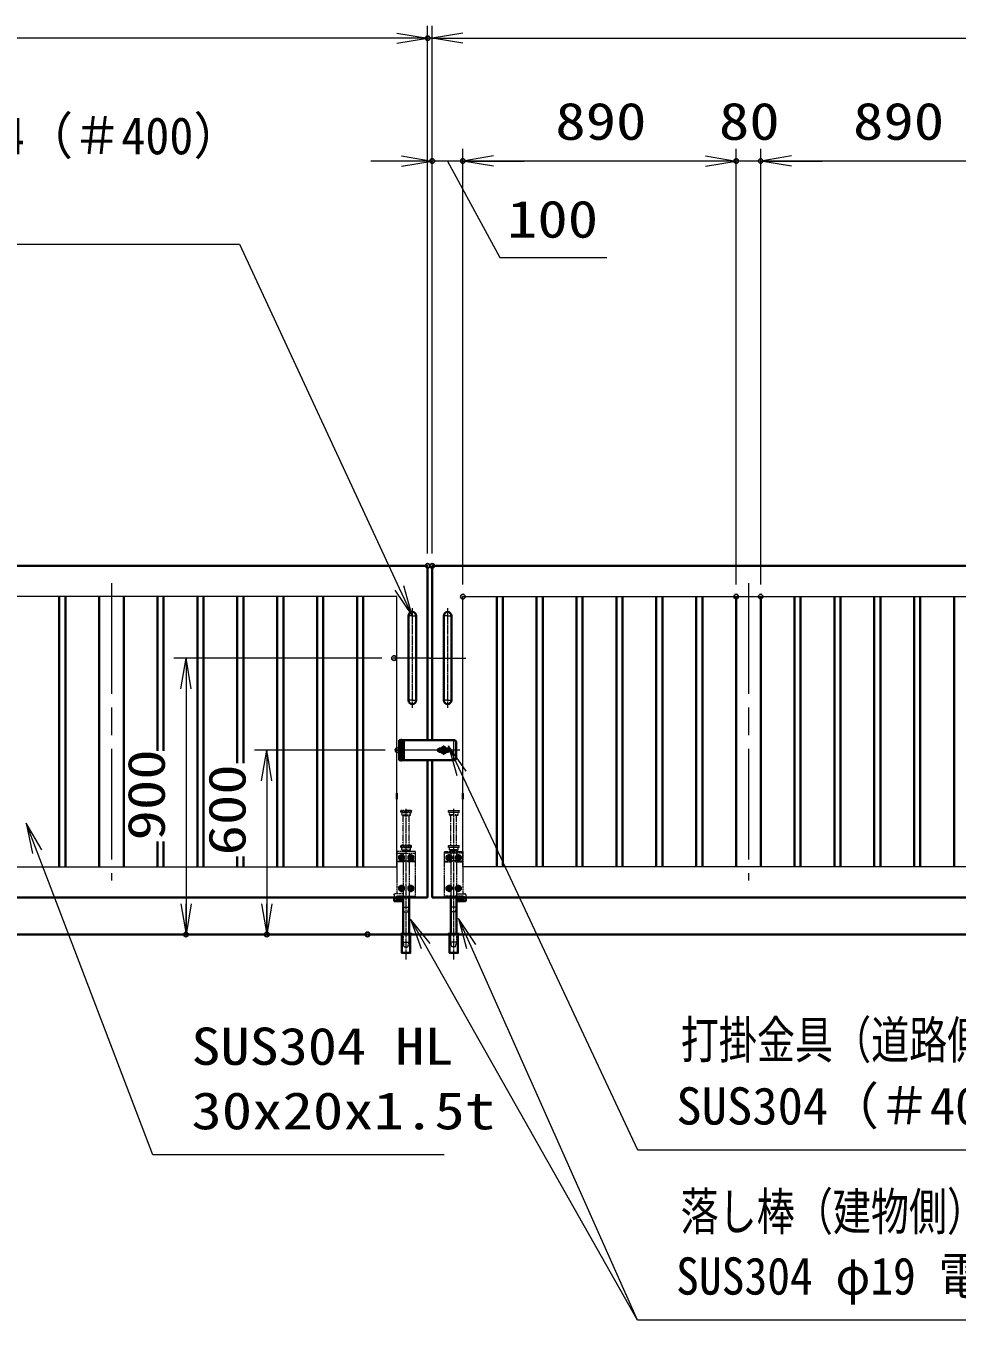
# Model space of a CAD drawing. Units: millimetres at full size. Extents: x -11880 to 11880, y -8400 to 8400.
# Drawn here: x -1586 to 1448, y -1822 to 2392 of the extents above; entities that cross this region are included whole.
import ezdxf
from ezdxf.enums import TextEntityAlignment as Align

# ---------------------------------------------------------------- set-up
doc = ezdxf.new("R2010")
doc.units = ezdxf.units.MM
doc.header["$LTSCALE"] = 30
doc.header["$PDMODE"] = 32
doc.header["$PDSIZE"] = 15
for name, pattern in [('DASHED', [7.5, 6, -1.5]), ('USER1', [18, 12, -1.5, 3, -1.5]), ('USER2', [9, 6, -0.75, 1.5, -0.75]), ('USER3', [1.125, 0.75, -0.125, 0.125, -0.125])]:
    doc.linetypes.add(name, pattern=pattern)
for name, color, linetype, lineweight in [('0-1_外形線', 7, 'Continuous', 35), ('0-2_軸線', 200, 'USER1', 15), ('0-3_細線', 2, 'Continuous', 35), ('0-4_寸法線', 4, 'Continuous', 18), ('0-5_0', 7, 'Continuous', 18), ('0-7_隠れ線', 140, 'DASHED', 18), ('0-9_01', 7, 'Continuous', 18), ('0-A_AM_0N', 7, 'Continuous', 50), ('0-B_AM_7N', 6, 'USER2', 18), ('0-C_想像線', 112, 'USER3', 15)]:
    doc.layers.add(name, color=color, linetype=linetype, lineweight=lineweight)
doc.layers.add('0-6_Defpoints', color=7, linetype='Continuous')
doc.styles.add('ＭＳ ゴシック', font='')
doc.styles.get('ＭＳ ゴシック').set_extended_font_data('MS Gothic')

# ---------------------------------------------------------------- blocks, each defined once
blk = doc.blocks.new('S30')
at = {"layer": '0-4_寸法線'}
for points in [[(22657201.4, 87778170.2), (22628723, 87778170.2), (22617418.5, 87807773.5), (22616348.3, 87810576.1)], [(22617885.6, 87807951.9), (22616348.3, 87810576.1), (22616951.4, 87807595.1)]]:
    blk.add_lwpolyline(points, dxfattribs=at)
at = {"layer": '0-4_寸法線', "color": 254, "style": 'ＭＳ ゴシック'}
for s, width, p in [('SUS304 HL', 1.15, (22632491, 87785870.8)), ('30x20x1.5t', 1.2, (22632491, 87779570.8))]:
    blk.add_text(s, height=3637, dxfattribs=dict(at, width=width)).set_placement(p, align=Align.BOTTOM_LEFT)
blk = doc.blocks.new('_Open')
at = {"layer": '0-5_0', "color": 4}
blk.add_line((-30, 5), (0, 0), dxfattribs=at)
blk.add_lwpolyline([(-30, -5), (0, 0), (-30, 0)], dxfattribs=at)
blk = doc.blocks.new('A$C130E4F3B')
at = {"layer": '0-1_外形線'}
for p, q in [((-375, -4125), (-375, 4125)), ((375, 4125), (375, -4125))]:
    blk.add_line(p, q, dxfattribs=at)
for centre, start, end in [((0, 4125), 0, 180), ((0, -4125), 180, 0)]:
    blk.add_arc(centre, 375, start, end, dxfattribs=at)
at = {"layer": '0-2_軸線'}
for p, q in [((0, 4125), (-412.5, 4125)), ((0, 4877.9), (0, -4877.9)), ((0, 4125), (412.5, 4125)), ((0, -4125), (-412.5, -4125)), ((0, -4125), (412.5, -4125))]:
    blk.add_line(p, q, dxfattribs=at)
at = {"layer": '0-2_軸線', "linetype": 'USER2'}
blk.add_line((-1779.7, 0), (1779.7, 0), dxfattribs=at)
blk = doc.blocks.new('U15')
at = {"layer": '0-A_AM_0N'}
blk.add_lwpolyline([(645, 3787.4), (450, 3674.8), (255, 3787.4), (255, 4012.6), (450, 4125.2), (645, 4012.6)], close=True, dxfattribs=at)
blk.add_circle((450, 3900), 195, dxfattribs=at)
blk.add_circle((450, 3900), 195, dxfattribs=at)
at = {"layer": '0-B_AM_7N'}
for p, q in [((697.7, 3900), (202.3, 3900)), ((450, 4147.7), (450, 3652.3))]:
    blk.add_line(p, q, dxfattribs=at)
blk = doc.blocks.new('U16')
at = {"layer": '0-A_AM_0N'}
blk.add_lwpolyline([(-255, 3787.4), (-450, 3674.8), (-645, 3787.4), (-645, 4012.6), (-450, 4125.2), (-255, 4012.6)], close=True, dxfattribs=at)
blk.add_circle((-450, 3900), 195, dxfattribs=at)
blk.add_circle((-450, 3900), 195, dxfattribs=at)
at = {"layer": '0-B_AM_7N'}
for p, q in [((-202.3, 3900), (-697.7, 3900)), ((-450, 4147.7), (-450, 3652.3))]:
    blk.add_line(p, q, dxfattribs=at)
blk = doc.blocks.new('U17')
at = {"layer": '0-A_AM_0N'}
blk.add_lwpolyline([(645, 787.4), (450, 674.8), (255, 787.4), (255, 1012.6), (450, 1125.2), (645, 1012.6)], close=True, dxfattribs=at)
blk.add_circle((450, 900), 195, dxfattribs=at)
blk.add_circle((450, 900), 195, dxfattribs=at)
at = {"layer": '0-B_AM_7N'}
for p, q in [((697.7, 900), (202.3, 900)), ((450, 1147.7), (450, 652.3))]:
    blk.add_line(p, q, dxfattribs=at)
blk = doc.blocks.new('U18')
at = {"layer": '0-A_AM_0N'}
blk.add_lwpolyline([(-255, 787.4), (-450, 674.8), (-645, 787.4), (-645, 1012.6), (-450, 1125.2), (-255, 1012.6)], close=True, dxfattribs=at)
blk.add_circle((-450, 900), 195, dxfattribs=at)
blk.add_circle((-450, 900), 195, dxfattribs=at)
at = {"layer": '0-B_AM_7N'}
for p, q in [((-202.3, 900), (-697.7, 900)), ((-450, 1147.7), (-450, 652.3))]:
    blk.add_line(p, q, dxfattribs=at)
blk = doc.blocks.new('A$C7BA44824')
at = {"layer": '0-1_外形線'}
for p, q in [((-285, 0), (-285, -3540)), ((285, 0), (285, -3540)), ((1185, 0), (1185, -270)), ((1095, -360), (285, -360))]:
    blk.add_line(p, q, dxfattribs=at)
for points in [[(975, 0), (975, -150), (285, -150)], [(408, -3600), (408, -5400), (-408, -5400), (-408, -3600)]]:
    blk.add_lwpolyline(points, dxfattribs=at)
blk.add_lwpolyline([(525, -3540), (-525, -3540), (-525, -3600), (525, -3600)], close=True, dxfattribs=at)
blk.add_arc((1095, -270), 90, 270, 0, dxfattribs=at)
at = {"layer": '0-2_軸線'}
blk.add_line((0, -6032.5), (0, 8659.7), dxfattribs=at)
at = {"layer": '0-7_隠れ線'}
for p, q in [((-495, 5100), (-525, 5070)), ((-525, 4920), (-525, 5070)), ((525, 5070), (-525, 5070)), ((-495, 5100), (495, 5100)), ((495, 5100), (525, 5070)), ((525, 4920), (525, 5070)), ((-900, 4500), (900, 4500)), ((-900, 0), (-900, 4500)), ((900, 4350), (-900, 4350)), ((-495, 4890), (-525, 4920)), ((-525, 4920), (525, 4920)), ((495, 4890), (-495, 4890)), ((-420, 4650), (-420, 4890)), ((-420, 4650), (-360, 4590)), ((420, 4650), (-420, 4650)), ((360, 4590), (-360, 4590)), ((-285, 4500), (-285, 4590)), ((-285, 4350), (-285, 3570)), ((285, 4590), (285, 4500)), ((285, 4350), (285, 4029.9)), ((420, 4650), (360, 4590)), ((420, 4650), (420, 4890)), ((525, 4920), (495, 4890)), ((900, 4500), (900, 360)), ((-900, 3570), (-232.9, 3570)), ((-900, 3480), (-211.7, 3480)), ((-285, 3480), (-285, 150)), ((-119.3, 3626.8), (-232.9, 3570)), ((-79, 3546.3), (-211.7, 3480)), ((-119.3, 3626.8), (-79, 3546.3)), ((119.3, 3626.8), (79, 3546.3)), ((79, 3546.3), (211.7, 3480)), ((232.9, 3570), (119.3, 3626.8)), ((211.7, 3480), (900, 3480)), ((900, 3570), (232.9, 3570)), ((285, 3770.1), (285, 3570)), ((285, 3480), (285, 150)), ((-120, 150), (-900, 150)), ((-120, 0), (-900, 0)), ((-120, 150), (-120, 0)), ((120, 0), (-120, 0)), ((900, 150), (120, 150)), ((120, 150), (120, 0)), ((900, 0), (120, 0)), ((285, 360), (1095, 360)), ((900, 150), (900, 0)), ((1185, 270), (1185, 0)), ((-180, -1380), (-285, -930)), ((285, -930), (-285, -930)), ((180, -1380), (285, -930)), ((180, -1380), (-180, -1380)), ((-378, -5400), (-378, -3600)), ((-375, -3600), (-375, -3540)), ((-285, -4350), (-285, -3540)), ((285, -3540), (285, -4350)), ((375, -3600), (375, -3540)), ((378, -5400), (378, -3600)), ((-180, -4800), (-285, -4350)), ((285, -4350), (-285, -4350)), ((180, -4800), (-180, -4800)), ((180, -4800), (285, -4350))]:
    blk.add_line(p, q, dxfattribs=at)
blk.add_lwpolyline([(285, 150), (975, 150), (975, 0)], dxfattribs=at)
blk.add_arc((1095, 270), 90, 0, 90, dxfattribs=at)
at = {"layer": '0-C_想像線'}
for p, q in [((-495, 8520), (-525, 8490)), ((-525, 8340), (-525, 8490)), ((525, 8490), (-525, 8490)), ((-495, 8310), (-525, 8340)), ((-525, 8340), (525, 8340)), ((-495, 8520), (495, 8520)), ((495, 8310), (-495, 8310)), ((-420, 8070), (-420, 8310)), ((-420, 8070), (-360, 8010)), ((420, 8070), (-420, 8070)), ((360, 8010), (-360, 8010)), ((-285, 5100), (-285, 8010)), ((285, 5100), (285, 8010)), ((420, 8070), (360, 8010)), ((420, 8070), (420, 8310)), ((495, 8520), (525, 8490)), ((525, 8340), (495, 8310)), ((525, 8340), (525, 8490))]:
    blk.add_line(p, q, dxfattribs=at)
at = {"layer": '0-A_AM_0N'}
for name in ['U16', 'U15', 'U18', 'U17']:
    blk.add_blockref(name, (0, 0), dxfattribs=at)
blk = doc.blocks.new('S40')
at = {"layer": '0-4_寸法線'}
for points in [[(22585619.9, 87867119.7), (22637195.9, 87867119.7), (22652814.4, 87833539.3), (22654079.5, 87830819.1)], [(22652361, 87833328.4), (22654079.5, 87830819.1), (22653267.7, 87833750.1)]]:
    blk.add_lwpolyline(points, dxfattribs=at)
at = {"layer": '0-4_寸法線', "color": 254, "style": 'ＭＳ ゴシック'}
for s, width, p in [('両取手 SUS304（＃400）', 0.95, (22585619.9, 87874820.2)), ('φ25-300L', 1.1, (22585015.1, 87868520.2))]:
    blk.add_text(s, height=3637, dxfattribs=dict(at, width=width)).set_placement(p, align=Align.BOTTOM_LEFT)
blk = doc.blocks.new('S41')
at = {"layer": '0-4_寸法線'}
for points in [[(22724018.1, 87762023), (22676099.7, 87762023), (22659826.8, 87798524.3), (22658605.2, 87801264.3)], [(22660283.5, 87798727.9), (22658605.2, 87801264.3), (22659370.1, 87798320.7)]]:
    blk.add_lwpolyline(points, dxfattribs=at)
at = {"layer": '0-4_寸法線', "color": 254, "style": 'ＭＳ ゴシック'}
for s, width, p in [('落し棒（建物側）', 0.75, (22680299.7, 87769723.5)), ('SUS304 φ19 電解研磨', 0.9, (22679867.7, 87763423.5))]:
    blk.add_text(s, height=3637, dxfattribs=dict(at, width=width)).set_placement(p, align=Align.BOTTOM_LEFT)
blk = doc.blocks.new('S42')
at = {"layer": '0-4_寸法線'}
for points in [[(22714997.4, 87778639), (22676122.2, 87778639), (22658895.3, 87815424.2), (22657623, 87818141.1)], [(22659348.1, 87815636.3), (22657623, 87818141.1), (22658442.5, 87815212.2)]]:
    blk.add_lwpolyline(points, dxfattribs=at)
at = {"layer": '0-4_寸法線', "color": 254, "style": 'ＭＳ ゴシック', "width": 0.75}
blk.add_text('打掛金具（道路側）', height=3637, dxfattribs=at).set_placement((22680322.2, 87786490.8), align=Align.BOTTOM_LEFT)
at = {"layer": '0-4_寸法線', "color": 254, "style": 'ＭＳ ゴシック'}
blk.add_text('SUS304（＃400）', height=3637, dxfattribs=at).set_placement((22679890.2, 87780039.6), align=Align.BOTTOM_LEFT)
blk = doc.blocks.new('S43')
at = {"layer": '0-4_寸法線'}
for points in [[(22679879.7, 87762023), (22676099.7, 87762023), (22655397.9, 87798579.4), (22653919.6, 87801189.9)], [(22655833, 87798825.8), (22653919.6, 87801189.9), (22654962.8, 87798333)]]:
    blk.add_lwpolyline(points, dxfattribs=at)

msp = doc.modelspace()

# ---------------------------------------------------------------- linework, layer by layer
at = {"layer": '0-1_外形線'}
for p, q in [((-1476.96, 533.51), (-1476.96, -346.49)), ((-1456.96, -346.49), (-1456.96, 533.51)), ((-1346.96, 533.51), (-1346.96, -346.49)), ((-1266.96, 533.51), (-1266.96, -346.49)), ((-1156.96, 533.51), (-1156.96, 31.78)), ((-1136.96, 31.78), (-1136.96, 533.51)), ((-1026.96, 533.51), (-1026.96, -346.49)), ((-1006.96, -346.49), (-1006.96, 533.51)), ((-896.96, 533.51), (-896.96, -8.96)), ((-876.96, -8.96), (-876.96, 533.51)), ((-766.96, 533.51), (-766.96, -346.49)), ((-746.96, -346.49), (-746.96, 533.51)), ((-636.96, 533.51), (-636.96, -346.49)), ((-616.96, -346.49), (-616.96, 533.51)), ((-506.96, 533.51), (-506.96, -346.49)), ((-486.96, -346.49), (-486.96, 533.51)), ((-51.96, -346.49), (-51.96, 533.51)), ((-31.96, 533.51), (-31.96, -346.49)), ((78.04, -346.49), (78.04, 533.51)), ((98.04, 533.51), (98.04, -346.49)), ((208.04, -346.49), (208.04, 533.51)), ((228.04, 533.51), (228.04, -346.49)), ((338.04, -346.49), (338.04, 533.51)), ((358.04, 533.51), (358.04, -346.49)), ((468.04, -346.49), (468.04, 533.51)), ((488.04, 533.51), (488.04, -346.49)), ((598.04, -346.49), (598.04, 533.51)), ((618.04, 533.51), (618.04, -346.49)), ((728.04, 533.51), (728.04, -346.49)), ((808.04, 533.51), (808.04, -346.49)), ((918.04, -346.49), (918.04, 533.51)), ((938.04, 533.51), (938.04, -346.49)), ((1048.04, -346.49), (1048.04, 533.51)), ((1068.04, 533.51), (1068.04, -346.49)), ((1178.04, -346.49), (1178.04, 533.51)), ((1198.04, 533.51), (1198.04, -346.49)), ((1308.04, -346.49), (1308.04, 533.51)), ((1328.04, 533.51), (1328.04, -346.49)), ((1438.04, -346.49), (1438.04, 533.51)), ((-274.1, 66.01), (-354.46, 66.01)), ((-274.1, 66.01), (-188.46, 66.01)), ((-273.1, 66.01), (-268.1, 66.01)), ((-184.46, 62.01), (-188.46, 66.01)), ((-184.46, 62.01), (-184.46, 5.01)), ((-357.46, 26.01), (-357.46, 20.26)), ((-188.46, 1.01), (-354.46, 1.01)), ((-276.96, -446.49), (-276.96, 1.01)), ((-261.96, -446.49), (-261.96, 1.01)), ((-233.12, 38.51), (-239.46, 38.51)), ((-239.46, 28.51), (-233.12, 28.51)), ((-238.46, 36.01), (-236.71, 36.01)), ((-238.46, 31.01), (-238.46, 36.01)), ((-238.46, 31.01), (-236.71, 31.01)), ((-236.71, 36.01), (-210.46, 36.01)), ((-210.46, 31.01), (-236.71, 31.01)), ((-209.46, 38.51), (-215.8, 38.51)), ((-215.8, 28.51), (-209.46, 28.51)), ((-210.46, 31.01), (-210.46, 36.01)), ((-188.46, 1.01), (-184.46, 5.01)), ((-376.96, -106.99), (-376.96, -125.99)), ((-161.96, -106.99), (-161.96, -125.99)), ((-1156.96, -263.97), (-1156.96, -346.49)), ((-1136.96, -346.49), (-1136.96, -263.97)), ((-896.96, -312.43), (-896.96, -346.49)), ((-876.96, -346.49), (-876.96, -312.43)), ((-276.96, -446.49), (-4276.96, -446.49)), ((-261.96, -446.49), (3738.04, -446.49)), ((-5006.96, -566.49), (4468.04, -566.49))]:
    msp.add_line(p, q, dxfattribs=at)
for points in [[(-4276.96, 633.51), (-276.96, 633.51), (-276.96, 66.01)], [(3738.04, 633.51), (-261.96, 633.51), (-261.96, 66.01)]]:
    msp.add_lwpolyline(points, dxfattribs=at)
for centre, radius, start, end in [((-224.46, 33.51), 10, 30, 150), ((-239.46, 33.51), 5, 90, 270), ((-224.46, 33.51), 10, 210, 330), ((-209.46, 33.51), 5, 270, 90)]:
    msp.add_arc(centre, radius, start, end, dxfattribs=at)
at = {"layer": '0-2_軸線'}
for p, q in [((-1306.96, 577.51), (-1306.96, -390.49)), ((768.04, 577.51), (768.04, -390.49)), ((-363.46, 70.89), (-363.46, -3.87)), ((-224.46, 18.19), (-224.46, 48.82)), ((-171.78, 33.51), (-375.28, 33.51))]:
    msp.add_line(p, q, dxfattribs=at)
at = {"layer": '0-3_細線'}
for p, q in [((-357.46, 66.01), (-369.46, 66.01)), ((-369.46, 54.51), (-354.46, 54.51)), ((-369.46, 54.51), (-369.46, 41.01)), ((-357.46, 55.01), (-357.46, 66.01)), ((-357.46, 66.01), (-354.46, 66.01)), ((-357.46, 54.51), (-357.46, 41.01)), ((-354.46, 54.51), (-354.46, 66.01)), ((-354.46, 40.51), (-354.46, 55.01)), ((-369.46, 41.01), (-354.46, 41.01)), ((-369.46, 26.51), (-369.46, 40.51)), ((-369.46, 40.51), (-354.46, 40.51)), ((-354.46, 26.51), (-369.46, 26.51)), ((-354.46, 26.01), (-369.46, 26.01)), ((-369.46, 26.01), (-369.46, 12.51)), ((-369.46, 12.51), (-354.46, 12.51)), ((-369.46, 12.01), (-354.46, 12.01)), ((-354.46, 1.01), (-363.46, 1.01)), ((-357.46, 26.51), (-357.46, 40.51)), ((-357.46, 20.26), (-357.46, 12.51)), ((-357.46, 1.01), (-357.46, 12.01)), ((-354.46, 41.01), (-354.46, 26.01)), ((-354.46, 12.01), (-354.46, 26.51)), ((-354.46, 12.51), (-354.46, 1.01)), ((-269.46, -566.49), (214.89, -566.49))]:
    msp.add_line(p, q, dxfattribs=at)
for points in [[(-354.46, 55.01), (-369.46, 55.01), (-369.46, 66.01)], [(-363.46, 1.01), (-369.46, 1.01), (-369.46, 12.01)]]:
    msp.add_lwpolyline(points, dxfattribs=at)
at = {"layer": '0-4_寸法線'}
for p, q in [((-276.96, 673.51), (-276.96, 2392.07)), ((-276.96, 673.51), (-276.96, 2392.07)), ((-261.96, 673.51), (-261.96, 2392.07)), ((-261.96, 673.51), (-261.96, 2392.07)), ((-276.96, 2352.07), (-4276.96, 2352.07)), ((-376.96, 2352.07), (-476.96, 2352.07)), ((-261.96, 2352.07), (-276.96, 2352.07)), ((-261.96, 2352.07), (3738.04, 2352.07)), ((-161.96, 2352.07), (-61.96, 2352.07)), ((-261.96, 673.51), (-261.96, 1992.07)), ((-161.96, 573.51), (-161.96, 1992.07)), ((-161.96, 573.51), (-161.96, 1992.07)), ((728.04, 573.51), (728.04, 1992.07)), ((728.04, 573.51), (728.04, 1992.07)), ((808.04, 573.51), (808.04, 1992.07)), ((808.04, 573.51), (808.04, 1992.07)), ((-361.96, 1952.07), (-461.96, 1952.07)), ((-161.96, 1952.07), (-261.96, 1952.07)), ((728.04, 1952.07), (-161.96, 1952.07)), ((-61.96, 1952.07), (38.04, 1952.07)), ((628.04, 1952.07), (528.04, 1952.07)), ((808.04, 1952.07), (728.04, 1952.07)), ((1698.04, 1952.07), (808.04, 1952.07)), ((908.04, 1952.07), (1008.04, 1952.07)), ((-426.28, 333.51), (-1104.13, 333.51)), ((-1064.13, 333.51), (-1064.13, -566.49)), ((-415.28, 33.51), (-841.1, 33.51)), ((-801.1, 33.51), (-801.1, -566.49)), ((-512.87, -566.49), (-1104.13, -566.49)), ((-512.87, -566.49), (-841.1, -566.49))]:
    msp.add_line(p, q, dxfattribs=at)
msp.add_lwpolyline([(-211.96, 1952.07), (-41.47, 1637.35), (307.33, 1637.35)], dxfattribs=at)
at = {"layer": '0-5_0'}
for p, q in [((-376.96, 533.51), (-4176.96, 533.51)), ((-376.96, -106.99), (-376.96, 533.51)), ((-161.96, -106.99), (-161.96, 533.51)), ((-161.96, 533.51), (3638.04, 533.51))]:
    msp.add_line(p, q, dxfattribs=at)
for points in [[(-4176.96, 533.51), (-4176.96, -346.49), (-376.96, -346.49), (-376.96, -125.99)], [(3638.04, 533.51), (3638.04, -346.49), (-161.96, -346.49), (-161.96, -125.99)]]:
    msp.add_lwpolyline(points, dxfattribs=at)
at = {"layer": '0-6_Defpoints'}
for p in [(-276.96, 2352.07), (-261.96, 1952.07), (-161.96, 1952.07), (728.04, 1952.07), (808.04, 1952.07), (-276.96, 633.51), (-261.96, 633.51), (-161.96, 533.51), (728.04, 533.51), (808.04, 533.51), (-386.28, 333.51), (-375.28, 33.51), (-1064.13, -566.49), (-801.1, -566.49), (-472.87, -566.49)]:
    msp.add_point(p, dxfattribs=at)
at = {"layer": '0-7_隠れ線'}
for p, q in [((-366.46, 55.01), (-366.46, 66.01)), ((-366.46, 41.01), (-366.46, 54.51)), ((-360.46, 66.01), (-360.46, 55.01)), ((-360.46, 41.01), (-360.46, 54.51)), ((-366.46, 26.51), (-366.46, 40.51)), ((-366.46, 12.51), (-366.46, 26.01)), ((-366.46, 1.01), (-366.46, 12.01)), ((-360.46, 40.51), (-360.46, 26.51)), ((-360.46, 12.51), (-360.46, 26.01)), ((-360.46, 12.01), (-360.46, 1.01))]:
    msp.add_line(p, q, dxfattribs=at)
at = {"layer": '0-7_隠れ線', "linetype": 'Continuous'}
for start, end in [(24.62432, 155.37568), (204.62432, 335.37568)]:
    msp.add_arc((-224.46, 33.51), 6, start, end, dxfattribs=at)
at = {"layer": '0-9_01', "color": 4}
msp.add_line((-192.96, 64.32), (-192.96, 3.15), dxfattribs=at)

# ---------------------------------------------------------------- block references
at = {"layer": '0-1_外形線', "yscale": 0.03333333}
for name, p, xscale in [('A$C130E4F3B', (-326.96, 333.51), -0.03333333), ('A$C130E4F3B', (-211.96, 333.51), 0.03333333), ('A$C7BA44824', (-346.96, -446.49), -0.03333333), ('A$C7BA44824', (-191.96, -446.49), 0.03333333)]:
    msp.add_blockref(name, p, dxfattribs=dict(at, xscale=xscale))
at = {"layer": '0-4_寸法線'}
for name, p, xscale, yscale in [('_Open', (-276.96, 2352.07), 3.333333, 3.333333), ('_Open', (-276.96, 2352.07), 3.333333, 3.333333), ('S40', (-755462.94, -2927222.87), 0.03333333, 0.03333333), ('_Open', (-261.96, 1952.07), 3.333333, 3.333333), ('_Open', (728.04, 1952.07), 3.333333, 3.333333), ('_Open', (728.04, 1952.07), 3.333333, 3.333333), ('S42', (-755462.94, -2927222.87), 0.03333333, 0.03333333), ('S30', (-755462.94, -2927222.87), 0.03333333, 0.03333333), ('S43', (-755462.94, -2927222.87), 0.03333333, 0.03333333), ('S41', (-755462.94, -2927222.87), 0.03333333, 0.03333333)]:
    msp.add_blockref(name, p, dxfattribs=dict(at, xscale=xscale, yscale=yscale))
at = {"layer": '0-4_寸法線', "xscale": 3.333333, "yscale": 3.333333}
for p, rotation in [((-261.96, 2352.07), 180), ((-261.96, 2352.07), 180), ((-161.96, 1952.07), 180), ((-161.96, 1952.07), 180), ((808.04, 1952.07), 180), ((808.04, 1952.07), 180), ((-1064.13, 333.51), 90), ((-801.1, 33.51), 90), ((-1064.13, -566.49), 270), ((-801.1, -566.49), 270)]:
    msp.add_blockref('_Open', p, dxfattribs=dict(at, rotation=rotation))

# ---------------------------------------------------------------- texts
at = {"layer": '0-4_寸法線', "color": 254, "style": 'ＭＳ ゴシック', "width": 1.2}
for s, p in [('890', (139.04, 1984.75)), ('80', (672.04, 1984.75)), ('890', (1109.04, 1984.75)), ('100', (-18.27, 1666.04))]:
    msp.add_text(s, height=121.2, dxfattribs=at).set_placement(p, align=Align.BOTTOM_LEFT)
for s, p in [('900', (-1096.82, -260.49)), ('600', (-833.78, -309.21))]:
    msp.add_text(s, height=121.2, rotation=90, dxfattribs=at).set_placement(p, align=Align.BOTTOM_LEFT)

doc.saveas('drawing.dxf')
